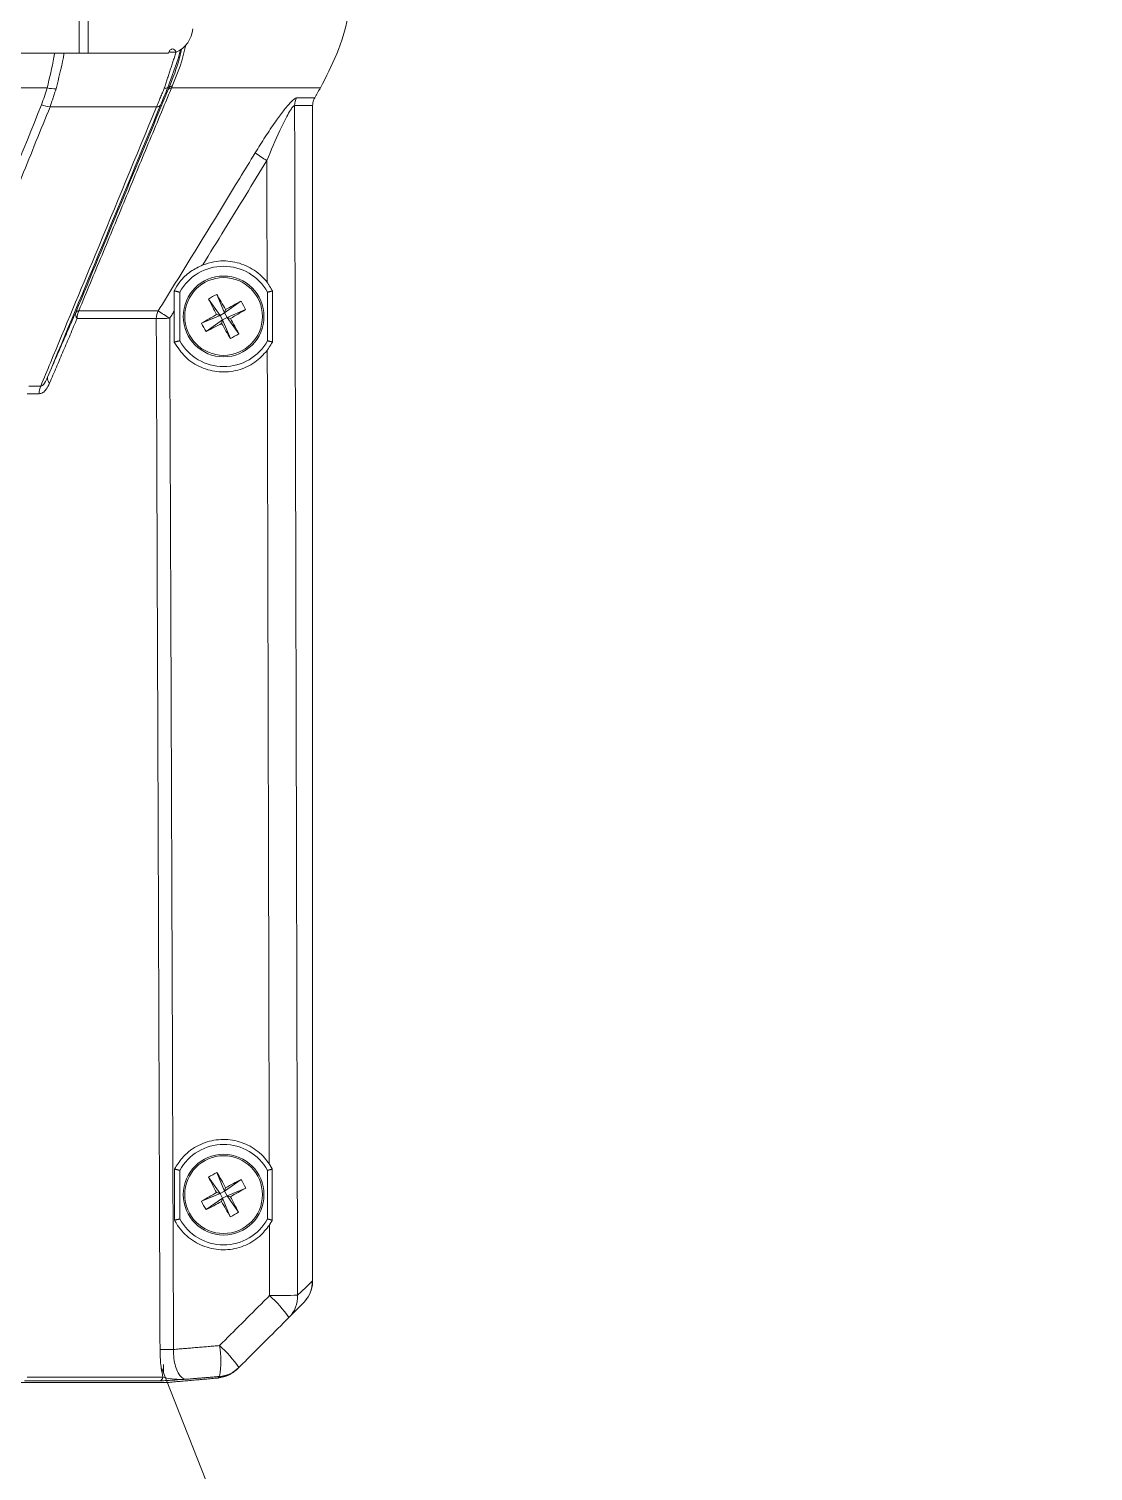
# Model space of a CAD drawing. Extents: x 2 to 136, y 1 to 99.
# Drawn here: x 59.26 to 63.5, y 82.34 to 88.08 of the extents above; entities that cross this region are included whole.
import ezdxf

# ---------------------------------------------------------------- set-up
doc = ezdxf.new("R2010")
doc.units = 0
doc.header["$MEASUREMENT"] = 0
doc.linetypes.add('SLD-Solid', pattern=[0])
doc.layers.add('OBJECT', color=7, linetype='CONTINUOUS')

msp = doc.modelspace()

# ---------------------------------------------------------------- linework, layer by layer
at = {"layer": 'OBJECT', "linetype": 'SLD-Solid', "lineweight": 15}
for p, q in [((59.4601, 87.9873), (59.4601, 88.5673)), ((59.4962, 87.9873), (59.4962, 88.5673)), ((59.4601, 87.9873), (59.1628, 87.9873)), ((59.4962, 87.9873), (59.4601, 87.9873)), ((59.8171, 87.9873), (59.4962, 87.9873)), ((59.8203, 87.9953), (59.8225, 87.9906)), ((59.8479, 87.9906), (59.8225, 87.9906)), ((59.333, 87.8483), (59.0948, 87.8483)), ((59.8144, 87.8501), (59.8183, 87.8484)), ((60.4223, 87.8483), (59.8287, 87.8483)), ((60.3913, 87.7779), (60.3195, 87.7779)), ((60.3276, 87.8089), (60.3996, 87.8089)), ((60.3913, 87.7779), (60.3913, 83.094)), ((59.3448, 87.7733), (59.7694, 87.7733)), ((59.8614, 87.0341), (59.8614, 86.8405)), ((60.2114, 87.0341), (60.2114, 86.8405)), ((59.9759, 87.0067), (60.0224, 86.9413)), ((60.0091, 87.0253), (60.0403, 86.9513)), ((60.1058, 86.9978), (60.0403, 86.9513)), ((59.768, 86.9292), (59.4524, 86.9292)), ((59.4593, 86.9602), (59.7759, 86.9602)), ((59.9484, 86.9101), (60.0224, 86.9413)), ((59.9669, 86.8768), (60.0324, 86.9234)), ((60.0224, 86.9413), (60.0087, 86.9452)), ((60.0224, 86.9413), (60.0403, 86.9513)), ((60.0224, 86.9413), (60.0324, 86.9234)), ((60.0285, 86.9096), (60.0324, 86.9234)), ((60.0503, 86.9334), (60.0324, 86.9234)), ((60.0636, 86.8494), (60.0324, 86.9234)), ((60.0442, 86.965), (60.0403, 86.9513)), ((60.0503, 86.9334), (60.0403, 86.9513)), ((60.1243, 86.9646), (60.0503, 86.9334)), ((60.0969, 86.8679), (60.0503, 86.9334)), ((60.0503, 86.9334), (60.0641, 86.9294)), ((59.3011, 86.6292), (59.2536, 86.6292)), ((59.26, 86.6602), (59.3075, 86.6602)), ((59.8614, 83.5341), (59.8614, 83.3405)), ((60.0099, 83.5255), (60.0404, 83.4512)), ((60.2114, 83.5341), (60.2114, 83.3405)), ((59.9765, 83.5073), (60.0224, 83.4414)), ((60.1063, 83.4971), (60.0404, 83.4512)), ((59.9482, 83.4109), (60.0224, 83.4414)), ((59.9664, 83.3775), (60.0323, 83.4234)), ((60.0224, 83.4414), (60.0087, 83.4454)), ((60.0224, 83.4414), (60.0404, 83.4512)), ((60.0224, 83.4414), (60.0323, 83.4234)), ((60.0282, 83.4097), (60.0323, 83.4234)), ((60.0503, 83.4332), (60.0323, 83.4234)), ((60.0628, 83.3491), (60.0323, 83.4234)), ((60.0445, 83.4649), (60.0404, 83.4512)), ((60.0503, 83.4332), (60.0404, 83.4512)), ((60.1246, 83.4637), (60.0503, 83.4332)), ((60.0503, 83.4332), (60.064, 83.4292)), ((60.0962, 83.3673), (60.0503, 83.4332)), ((63.5032, 73.2946), (59.7907, 82.7446)), ((59.7963, 82.7304), (59.7963, 82.76)), ((59.2115, 82.6887), (59.8113, 82.6887)), ((59.2125, 82.6887), (59.8126, 82.6887)), ((59.7811, 82.6953), (59.2432, 82.6953)), ((59.2536, 82.7102), (59.7942, 82.7102))]:
    msp.add_line(p, q, dxfattribs=at)
at = {"layer": 'OBJECT', "linetype": 'SLD-Solid', "lineweight": 15, "flags": 128}
for points in [[(59.8644, 88.0013), (59.8553, 87.9647), (59.8144, 87.8501), (59.8144, 87.8501), (59.8144, 87.8501)], [(59.8171, 87.9873), (59.8193, 87.9935), (59.8227, 87.9985), (59.827, 88.0019), (59.8318, 88.0035), (59.8366, 88.003), (59.8412, 88.0005), (59.8451, 87.9963), (59.8479, 87.9906)], [(60.3313, 83.0364), (60.3638, 83.0676), (60.3838, 83.0868), (60.3913, 83.094)], [(60.3547, 83.0056), (60.3474, 82.9984), (60.3282, 82.9792), (60.2971, 82.948)]]:
    msp.add_lwpolyline(points, dxfattribs=at)
at = {"layer": 'OBJECT', "linetype": 'SLD-Solid', "lineweight": 15}
for centre, radius in [((60.0364, 86.9373), 0.161), ((60.0364, 86.9373), 0.1549), ((60.0364, 83.4373), 0.161), ((60.0364, 83.4373), 0.1549)]:
    msp.add_circle(centre, radius, dxfattribs=at)
for centre, radius, start, end in [((59.8011, 88.0935), 0.113, 294.47737, 354.99387), ((59.3631, 87.9743), 0.1296, 256.5654, 272.45443), ((59.8045, 87.8618), 0.0153, 253.02969, 310.12574), ((59.8286, 87.8323), 0.016, 89.44574, 145.47449), ((59.8309, 87.8394), 0.0155, 88.12942, 144.61069), ((59.3536, 87.8997), 0.1268, 250.07087, 265.995), ((59.7712, 87.7909), 0.0178, 264.12585, 322.71793), ((60.3826, 87.778), 0.0631, 150.61051, 180.03455), ((60.5291, 88.0999), 0.6287, 234.3134, 239.3626), ((60.0364, 86.9373), 0.2, 28.95502, 151.04498), ((60.1854, 86.6701), 0.3965, 116.3975, 121.89884), ((62.4342, 88.2772), 2.7672, 207.32993, 208.77396), ((57.6342, 85.6002), 2.7696, 29.52297, 30.96576), ((61.376, 84.54), 2.7667, 117.32958, 118.77389), ((59.7692, 86.7883), 0.3965, 26.39738, 31.89861), ((59.4725, 86.9464), 0.0264, 164.53139, 220.45276), ((59.4598, 86.9449), 0.0153, 91.57541, 146.33389), ((59.5241, 86.9295), 0.0717, 154.60112, 180.20451), ((59.8325, 86.9293), 0.0645, 151.34448, 180.07208), ((59.8235, 84.7514), 2.1785, 90.05074, 91.45905), ((60.164, 87.4953), 0.661, 234.05203, 238.802), ((61.3714, 84.5386), 2.7656, 119.52194, 120.96679), ((58.7013, 89.336), 2.7656, 299.52194, 300.96679), ((57.6385, 85.5974), 2.7672, 27.32993, 28.77396), ((60.3035, 87.0863), 0.3965, 206.39738, 211.89861), ((58.6967, 89.3347), 2.7667, 297.32958, 298.77389), ((62.4385, 88.2744), 2.7696, 209.52297, 210.96576), ((59.8874, 87.2045), 0.3965, 296.3975, 301.89884), ((60.0364, 86.9373), 0.2, 208.95502, 331.04498), ((59.3595, 86.6901), 0.0255, 168.06388, 228.00627), ((59.377, 86.6295), 0.076, 156.19606, 180.25052), ((60.0364, 83.4373), 0.2, 28.95502, 151.04498), ((60.1828, 83.1687), 0.3965, 115.84897, 121.34982), ((57.6244, 82.1249), 2.7663, 28.97302, 30.41751), ((62.4488, 84.7551), 2.7693, 206.78146, 208.22441), ((61.3532, 81.0267), 2.7673, 116.78063, 118.2246), ((59.7678, 83.2909), 0.3965, 25.84855, 31.34988), ((61.3493, 81.0244), 2.7674, 118.9733, 120.41722), ((60.3049, 83.5837), 0.3964, 205.84771, 211.34987), ((58.7186, 85.8496), 2.7692, 296.78154, 298.22454), ((62.4459, 84.7483), 2.7635, 208.97227, 210.41825), ((58.7259, 85.8459), 2.7624, 298.97199, 300.41854), ((57.6258, 82.1205), 2.7672, 26.7807, 28.22473), ((59.89, 83.7058), 0.3964, 295.8473, 301.34993), ((60.0364, 83.4373), 0.2, 208.95502, 331.04498), ((60.2295, 86.6384), 3.6034, 269.84163, 271.61883), ((59.8622, 82.6385), 0.5338, 35.44029, 47.96873), ((60.213, 83.0314), 0.1184, 315.20807, 2.41528), ((59.6457, 82.7749), 0.3794, 350.55032, 9.22113), ((59.663, 82.4393), 0.5337, 35.4392, 47.96982), ((59.8376, 80.7056), 2.1148, 90.02164, 91.48167), ((60.0094, 82.837), 0.1249, 274.86237, 314.99879), ((59.7795, 82.71), 0.0148, 276.30283, 0.99776)]:
    msp.add_arc(centre, radius, start, end, dxfattribs=at)
for points, knots in [([(60.4223, 87.8483), (60.4454, 87.8928), (60.4921, 87.9829), (60.5437, 88.1509), (60.5516, 88.2753), (60.5563, 88.3483)], [0, 0, 0, 0, 0.287513, 0.581795, 1, 1, 1, 1]), ([(59.8858, 88.0207), (59.8858, 88.0205), (59.8749, 87.9617), (59.8532, 87.9082), (59.8314, 87.8549)], [0, 0, 0, 0, 0.002695, 1, 1, 1, 1]), ([(59.333, 87.8483), (59.333, 87.8483), (59.343, 87.8885), (59.3533, 87.9341), (59.3617, 87.9817), (59.3627, 87.9873)], [0, 0, 0, 0, 0.000017, 0.881982, 1, 1, 1, 1]), ([(59.4008, 87.9873), (59.3997, 87.9815), (59.3907, 87.9328), (59.379, 87.8861), (59.3686, 87.8449)], [0, 0, 0, 0, 0.118347, 1, 1, 1, 1]), ([(59.8183, 87.8484), (59.8183, 87.8484), (59.8346, 87.8864), (59.8538, 87.9375), (59.8664, 87.9922), (59.8692, 88.0045)], [0, 0, 0, 0, 0.000014, 0.774358, 1, 1, 1, 1]), ([(59.3104, 87.7805), (59.3184, 87.8031), (59.3265, 87.8256), (59.333, 87.8483), (59.333, 87.8483)], [0, 0, 0, 0, 0.99997, 1, 1, 1, 1]), ([(59.447, 86.9534), (59.5069, 87.0973), (59.6298, 87.3931), (59.7524, 87.6892), (59.8154, 87.8413)], [0, 0, 0, 0, 0.486388, 1, 1, 1, 1]), ([(59.8144, 87.8501), (59.8144, 87.8501), (59.8043, 87.8266), (59.7948, 87.8034), (59.7853, 87.7802)], [0, 0, 0, 0, 0.000029, 1, 1, 1, 1]), ([(59.8154, 87.8413), (59.8164, 87.8437), (59.8173, 87.8461), (59.8183, 87.8484), (59.8183, 87.8484)], [0, 0, 0, 0, 0.999705, 1, 1, 1, 1]), ([(58.8725, 86.6971), (58.9434, 86.8729), (59.0891, 87.234), (59.2353, 87.5951), (59.3104, 87.7805)], [0, 0, 0, 0, 0.486656, 1, 1, 1, 1]), ([(59.7853, 87.7802), (59.7084, 87.5946), (59.5586, 87.233), (59.408, 86.8714), (59.3346, 86.6954)], [0, 0, 0, 0, 0.513008, 1, 1, 1, 1]), ([(60.1624, 87.5892), (60.1756, 87.6106), (60.2021, 87.6534), (60.2401, 87.7098), (60.275, 87.7575), (60.3014, 87.7893), (60.3194, 87.8064), (60.3251, 87.8081), (60.3276, 87.8089)], [0, 0, 0, 0, 0.227374, 0.454238, 0.628217, 0.803357, 0.912623, 1, 1, 1, 1]), ([(60.3195, 87.7779), (60.318, 87.7773), (60.3147, 87.776), (60.305, 87.7634), (60.2866, 87.7322), (60.2522, 87.6626), (60.2257, 87.5993), (60.2087, 87.559)], [0, 0, 0, 0, 0.062412, 0.139208, 0.265335, 0.530913, 1, 1, 1, 1]), ([(60.3195, 87.7779), (60.3197, 87.7001), (60.3208, 87.289), (60.3248, 85.7085), (60.3285, 84.2058), (60.3313, 83.0364)], [0, 0, 0, 0, 0.049218, 0.260105, 1, 1, 1, 1]), ([(60.3996, 87.8089), (60.3966, 87.8025), (60.392, 87.7926), (60.3915, 87.7818), (60.3913, 87.7779)], [0, 0, 0, 0, 0.643557, 1, 1, 1, 1]), ([(59.3075, 86.6602), (59.3204, 86.6912), (59.3927, 86.8652), (59.5471, 87.2362), (59.6878, 87.5763), (59.7694, 87.7733)], [0, 0, 0, 0, 0.083466, 0.469044, 1, 1, 1, 1]), ([(59.7759, 86.9602), (59.7977, 86.9953), (59.9064, 87.1709), (60.0352, 87.3807), (60.1418, 87.5555), (60.1624, 87.5892)], [0, 0, 0, 0, 0.167872, 0.839364, 1, 1, 1, 1]), ([(60.2087, 87.559), (60.1526, 87.4672), (60.0677, 87.3283), (59.9823, 87.1898), (59.9533, 87.1427)], [0, 0, 0, 0, 0.660515, 1, 1, 1, 1]), ([(59.9533, 87.1427), (59.968, 87.1476), (60.0063, 87.1602), (60.073, 87.1596), (60.1445, 87.1349), (60.1883, 87.1003), (60.207, 87.0773), (60.2099, 87.0737)], [0, 0, 0, 0, 0.162696, 0.424831, 0.687546, 0.950209, 1, 1, 1, 1]), ([(59.9533, 87.1427), (59.9367, 87.1346), (59.9017, 87.1174), (59.8639, 87.0817), (59.846, 87.0518), (59.8388, 87.0398)], [0, 0, 0, 0, 0.350763, 0.739166, 1, 1, 1, 1]), ([(59.8388, 87.0398), (59.839, 87.0304), (59.8394, 87.0052), (59.8395, 86.9767), (59.8395, 86.9588)], [0, 0, 0, 0, 0.372319, 1, 1, 1, 1]), ([(59.783, 82.8196), (59.7828, 82.861), (59.7821, 83.0676), (59.779, 83.9355), (59.7742, 85.2641), (59.7699, 86.4273), (59.768, 86.9292)], [0, 0, 0, 0, 0.030171, 0.150856, 0.633595, 1, 1, 1, 1]), ([(59.8216, 86.9299), (59.8231, 86.527), (59.8263, 85.6938), (59.8314, 84.3239), (59.8349, 83.357), (59.8368, 82.8203)], [0, 0, 0, 0, 0.294131, 0.608268, 1, 1, 1, 1]), ([(60.2106, 86.802), (60.1948, 86.785), (60.162, 86.7498), (60.0939, 86.7198), (60.0187, 86.7125), (59.9453, 86.7311), (59.8807, 86.7722), (59.8533, 86.8141), (59.8396, 86.835)], [0, 0, 0, 0, 0.156109, 0.324409, 0.493191, 0.662433, 0.831758, 1, 1, 1, 1]), ([(60.2184, 83.5597), (60.2178, 83.8151), (60.2162, 84.5009), (60.2136, 85.5816), (60.2116, 86.407), (60.2106, 86.802)], [0, 0, 0, 0, 0.236338, 0.634505, 1, 1, 1, 1]), ([(59.3075, 86.6602), (59.3089, 86.6604), (59.3118, 86.6607), (59.3171, 86.6647), (59.3256, 86.6755), (59.3309, 86.6872), (59.3346, 86.6954)], [0, 0, 0, 0, 0.128042, 0.255392, 0.479322, 1, 1, 1, 1]), ([(59.3425, 86.6712), (59.3384, 86.6627), (59.331, 86.6474), (59.3164, 86.6321), (59.306, 86.6301), (59.3011, 86.6292)], [0, 0, 0, 0, 0.395776, 0.712488, 1, 1, 1, 1]), ([(59.8409, 83.5393), (59.8503, 83.5545), (59.8727, 83.5907), (59.9268, 83.6329), (59.9973, 83.6582), (60.0727, 83.6584), (60.1438, 83.6335), (60.1918, 83.596), (60.2124, 83.5678), (60.2184, 83.5597)], [0, 0, 0, 0, 0.117568, 0.279861, 0.442586, 0.605907, 0.769589, 0.933238, 1, 1, 1, 1]), ([(60.2189, 83.316), (60.2065, 83.3001), (60.1787, 83.2648), (60.1173, 83.229), (60.044, 83.2135), (59.9692, 83.2234), (59.9021, 83.2577), (59.8611, 83.2999), (59.8449, 83.3284), (59.841, 83.3354)], [0, 0, 0, 0, 0.132307, 0.294526, 0.457212, 0.620426, 0.783854, 0.947086, 1, 1, 1, 1]), ([(60.3913, 83.094), (60.3894, 83.0777), (60.386, 83.0473), (60.3676, 83.019), (60.3563, 83.0073), (60.3547, 83.0056)], [0, 0, 0, 0, 0.499401, 0.929163, 1, 1, 1, 1]), ([(60.3547, 83.0056), (60.3649, 83.0185), (60.384, 83.0425), (60.391, 83.0754), (60.3913, 83.0917), (60.3913, 83.094)], [0, 0, 0, 0, 0.499397, 0.929176, 1, 1, 1, 1]), ([(60.0203, 82.8357), (60.0791, 82.8945), (60.1455, 82.961), (60.212, 83.0274), (60.2196, 83.035)], [0, 0, 0, 0, 0.885696, 1, 1, 1, 1]), ([(60.2971, 82.948), (60.2382, 82.8892), (60.1718, 82.8227), (60.1053, 82.7563), (60.0978, 82.7487)], [0, 0, 0, 0, 0.885696, 1, 1, 1, 1]), ([(59.7942, 82.7102), (59.792, 82.7218), (59.7865, 82.7498), (59.7833, 82.789), (59.783, 82.8144), (59.783, 82.8196)], [0, 0, 0, 0, 0.355604, 0.866053, 1, 1, 1, 1]), ([(59.8368, 82.8203), (59.837, 82.8081), (59.8372, 82.7837), (59.8443, 82.7508), (59.8554, 82.7244), (59.8704, 82.7051), (59.8813, 82.7027), (59.8871, 82.7015)], [0, 0, 0, 0, 0.182198, 0.364245, 0.551043, 0.759195, 1, 1, 1, 1]), ([(60.0915, 82.7425), (60.0802, 82.7331), (60.0576, 82.7142), (60.0286, 82.709), (60.014, 82.7064)], [0, 0, 0, 0, 0.5, 1, 1, 1, 1]), ([(59.8871, 82.7015), (59.887, 82.7014), (59.8718, 82.7004), (59.8417, 82.6984), (59.8019, 82.6959), (59.7876, 82.6955), (59.7811, 82.6953)], [0, 0, 0, 0, 0.00268, 0.34979, 0.701238, 1, 1, 1, 1]), ([(59.7942, 82.7102), (59.8011, 82.7084), (59.8225, 82.7026), (59.8623, 82.6999), (59.887, 82.7014), (59.8871, 82.7015)], [0, 0, 0, 0, 0.319161, 0.99706, 1, 1, 1, 1]), ([(60.014, 82.7064), (60.0143, 82.7066), (60.0148, 82.7072), (60.0181, 82.7106), (60.02, 82.7126)], [0, 0, 0, 0, 0.423826, 1, 1, 1, 1])]:
    msp.add_open_spline(points, degree=3, knots=knots, dxfattribs=at)
for points in [[(59.8, 87.8471), (59.8477, 87.9932)], [(59.3686, 87.8449), (59.3448, 87.7733)], [(59.8287, 87.8483), (59.4593, 86.9602)], [(59.7694, 87.7733), (59.8, 87.8471)], [(59.8314, 87.8549), (59.8287, 87.8483)], [(60.4223, 87.8483), (60.3996, 87.8089)], [(59.3448, 87.7733), (58.8941, 86.6602)], [(60.2099, 87.0737), (60.2087, 87.559)], [(59.8388, 87.0398), (59.8614, 87.0341)], [(60.2319, 87.0393), (60.2099, 87.0737)], [(60.2319, 87.0393), (60.2114, 87.0341)], [(60.2319, 86.8353), (60.2319, 87.0393)], [(59.3346, 86.6954), (59.447, 86.9534)], [(59.4524, 86.9292), (59.3425, 86.6712)], [(59.8395, 86.9588), (59.8216, 86.9299)], [(59.8395, 86.9588), (59.8396, 86.835)], [(59.8396, 86.835), (59.8614, 86.8405)], [(60.2106, 86.802), (60.2319, 86.8353)], [(60.2319, 86.8353), (60.2114, 86.8405)], [(59.8409, 83.5393), (59.841, 83.3354)], [(59.8409, 83.5393), (59.8614, 83.5341)], [(60.2306, 83.539), (60.2114, 83.5341)], [(60.2306, 83.539), (60.2184, 83.5597)], [(60.2305, 83.3357), (60.2306, 83.539)], [(59.841, 83.3354), (59.8614, 83.3405)], [(60.2305, 83.3357), (60.2114, 83.3405)], [(60.2189, 83.316), (60.2305, 83.3357)], [(60.2196, 83.035), (60.2189, 83.316)], [(59.8368, 82.8203), (60.0203, 82.8357)], [(60.0978, 82.7487), (60.0915, 82.7425)], [(59.8126, 82.6887), (60.014, 82.7064)], [(60.02, 82.7126), (59.8871, 82.7015)], [(60.014, 82.7064), (60.056, 82.7176)]]:
    msp.add_open_spline(points, degree=1, dxfattribs=at)

doc.saveas('drawing.dxf')
